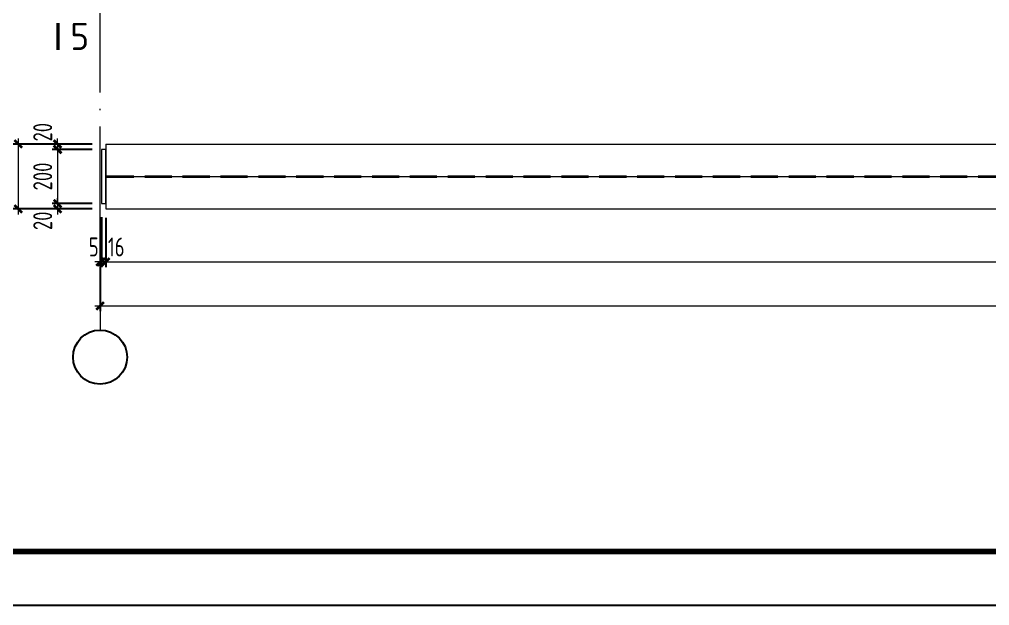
# Model space of a CAD drawing. Extents: x -2746917 to -971774, y -3334247 to -3250358.
# Drawn here: x -1400120 to -1382192, y -3316173 to -3305342 of the extents above; entities that cross this region are included whole.
import ezdxf

# ---------------------------------------------------------------- set-up
doc = ezdxf.new("R2010")
doc.units = 0
doc.header["$LTSCALE"] = 1000
doc.header["$MEASUREMENT"] = 0
doc.header["$PDMODE"] = 35
doc.linetypes.add('DASH', pattern=[0.35, 0.25, -0.1])
doc.linetypes.add('DOTE', pattern=[2.42, 2, -0.2, 0.02, -0.2])
doc.layers.get('0').update_dxf_attribs({"linetype": 'CONTINUOUS'})
doc.layers.get('Defpoints').update_dxf_attribs({"linetype": 'CONTINUOUS'})
for name, color, linetype in [('AXIS', 253, 'DOTE'), ('BEAM_CON', 4, 'CONTINUOUS'), ('DIM', 3, 'CONTINUOUS'), ('NUM', 7, 'CONTINUOUS'), ('PUB_TITLE', 4, 'CONTINUOUS'), ('THICK', 6, 'CONTINUOUS')]:
    doc.layers.add(name, color=color, linetype=linetype)
doc.layers.add('yichutu', color=7, linetype='CONTINUOUS', true_color=0xffffff, plot=False)
doc.styles.add('TSSD_Dimension', font='tssdeng.shx', dxfattribs={"width": 0.75, "bigfont": 'Hztxt.shx'})
doc.styles.add('TSSD_Label', font='tssdeng.shx', dxfattribs={"width": 0.75, "bigfont": 'hztxt.shx'})
doc.dimstyles.new('TSSD_20_100', dxfattribs={"dimtxt": 350, "dimasz": 100, "dimexe": 100, "dimexo": 250, "dimgap": 100, "dimtad": 1, "dimdec": 0, "dimlfac": 0.2, "dimzin": 0, "dimdsep": 46, "dimtxsty": 'TSSD_Dimension', "dimblk": 'ARCHTICK', "dimcen": 0, "dimdle": 100, "dimclrt": 7, "dimadec": 0, "dimazin": 0, "dimtfac": 1, "dimtdec": 0, "dimtix": 1, "dimtmove": 2, "dimatfit": 3, "dimfxl": 1, "dimtolj": 1, "dimtzin": 0, "dimlwd": 5, "dimarcsym": 0})

# ---------------------------------------------------------------- blocks, each defined once
blk = doc.blocks.new('_ArchTick')
at = {"color": 0, "const_width": 0.5}
blk.add_lwpolyline([(-0.71, -0.71), (0.71, 0.71)], dxfattribs=at)
blk = doc.blocks.new('*D405')
at = {"layer": 'Defpoints', "color": 0, "ltscale": 1.5}
for p in [(-1398629, -3309597), (-1359629, -3309597), (-1359629, -3310634)]:
    blk.add_point(p, dxfattribs=at)
at = {"layer": 'DIM', "color": 0, "lineweight": -2, "ltscale": 1.5}
for p, q in [((-1398629, -3309847), (-1398629, -3310734)), ((-1359629, -3309847), (-1359629, -3310734))]:
    blk.add_line(p, q, dxfattribs=at)
at = {"layer": 'DIM', "color": 0, "lineweight": 5, "ltscale": 1.5}
blk.add_line((-1398729, -3310634), (-1359529, -3310634), dxfattribs=at)
at = {"layer": 'DIM', "color": 0, "lineweight": 5, "ltscale": 1.5, "xscale": 100, "yscale": 100, "zscale": 100, "rotation": 180}
blk.add_blockref('_ArchTick', (-1398629, -3310634), dxfattribs=at)
at = {"layer": 'DIM', "color": 0, "lineweight": 5, "ltscale": 1.5, "xscale": 100, "yscale": 100, "zscale": 100}
blk.add_blockref('_ArchTick', (-1359629, -3310634), dxfattribs=at)
at = {"layer": 'DIM', "color": 7, "ltscale": 1.5, "insert": (-1379129, -3310359), "char_height": 350, "attachment_point": 5, "style": 'TSSD_Dimension'}
blk.add_mtext('\\A1;7800', dxfattribs=at)
blk = doc.blocks.new('*D411')
at = {"layer": 'Defpoints', "color": 0, "ltscale": 1.5}
for p in [(-1359734, -3308759), (-1398524, -3308809), (-1359734, -3309821)]:
    blk.add_point(p, dxfattribs=at)
at = {"layer": 'DIM', "color": 0, "lineweight": -2, "ltscale": 1.5}
for p, q in [((-1398524, -3309059), (-1398524, -3309921)), ((-1359734, -3309009), (-1359734, -3309921))]:
    blk.add_line(p, q, dxfattribs=at)
at = {"layer": 'DIM', "color": 0, "lineweight": 5, "ltscale": 1.5}
blk.add_line((-1398624, -3309821), (-1359634, -3309821), dxfattribs=at)
at = {"layer": 'DIM', "color": 0, "lineweight": 5, "ltscale": 1.5, "xscale": 100, "yscale": 100, "zscale": 100, "rotation": 180}
blk.add_blockref('_ArchTick', (-1398524, -3309821), dxfattribs=at)
at = {"layer": 'DIM', "color": 0, "lineweight": 5, "ltscale": 1.5, "xscale": 100, "yscale": 100, "zscale": 100}
blk.add_blockref('_ArchTick', (-1359734, -3309821), dxfattribs=at)
at = {"layer": 'DIM', "color": 7, "ltscale": 1.5, "insert": (-1379129, -3309546), "char_height": 350, "attachment_point": 5, "style": 'TSSD_Dimension'}
blk.add_mtext('\\A1;7758', dxfattribs=at)
blk = doc.blocks.new('*D455')
at = {"layer": 'Defpoints', "color": 0, "ltscale": 1.5}
for p in [(-1398604, -3308744), (-1398524, -3308759), (-1398604, -3309821)]:
    blk.add_point(p, dxfattribs=at)
at = {"layer": 'DIM', "color": 0, "lineweight": -2, "ltscale": 1.5}
for p, q in [((-1398604, -3308994), (-1398604, -3309921)), ((-1398524, -3309009), (-1398524, -3309921))]:
    blk.add_line(p, q, dxfattribs=at)
at = {"layer": 'DIM', "color": 0, "lineweight": 5, "ltscale": 1.5}
for p, q in [((-1398604, -3309821), (-1398704, -3309821)), ((-1398524, -3309821), (-1398604, -3309821)), ((-1398524, -3309821), (-1398424, -3309821))]:
    blk.add_line(p, q, dxfattribs=at)
at = {"layer": 'DIM', "color": 0, "lineweight": 5, "ltscale": 1.5, "xscale": 100, "yscale": 100, "zscale": 100}
blk.add_blockref('_ArchTick', (-1398604, -3309821), dxfattribs=at)
at = {"layer": 'DIM', "color": 0, "lineweight": 5, "ltscale": 1.5, "xscale": 100, "yscale": 100, "zscale": 100, "rotation": 180}
blk.add_blockref('_ArchTick', (-1398524, -3309821), dxfattribs=at)
at = {"layer": 'DIM', "color": 7, "ltscale": 1.5, "insert": (-1398331, -3309546), "char_height": 350, "attachment_point": 5, "style": 'TSSD_Dimension'}
blk.add_mtext('\\A1;16', dxfattribs=at)
blk = doc.blocks.new('*D456')
at = {"layer": 'Defpoints', "color": 0, "ltscale": 1.5}
for p in [(-1398629, -3308782), (-1398604, -3308782), (-1398604, -3309821)]:
    blk.add_point(p, dxfattribs=at)
at = {"layer": 'DIM', "color": 0, "lineweight": -2, "ltscale": 1.5}
for p, q in [((-1398629, -3309032), (-1398629, -3309921)), ((-1398604, -3309032), (-1398604, -3309921))]:
    blk.add_line(p, q, dxfattribs=at)
at = {"layer": 'DIM', "color": 0, "lineweight": 5, "ltscale": 1.5}
for p, q in [((-1398629, -3309821), (-1398729, -3309821)), ((-1398629, -3309821), (-1398604, -3309821)), ((-1398604, -3309821), (-1398504, -3309821))]:
    blk.add_line(p, q, dxfattribs=at)
at = {"layer": 'DIM', "color": 0, "lineweight": 5, "ltscale": 1.5, "xscale": 100, "yscale": 100, "zscale": 100}
blk.add_blockref('_ArchTick', (-1398629, -3309821), dxfattribs=at)
at = {"layer": 'DIM', "color": 0, "lineweight": 5, "ltscale": 1.5, "xscale": 100, "yscale": 100, "zscale": 100, "rotation": 180}
blk.add_blockref('_ArchTick', (-1398604, -3309821), dxfattribs=at)
at = {"layer": 'DIM', "color": 7, "ltscale": 1.5, "insert": (-1398747, -3309546), "char_height": 350, "attachment_point": 5, "style": 'TSSD_Dimension'}
blk.add_mtext('\\A1;5', dxfattribs=at)
blk = doc.blocks.new('*D461')
at = {"layer": 'Defpoints', "color": 0, "ltscale": 1.5}
for p in [(-1398524, -3307644), (-1399415, -3307744), (-1398524, -3307744)]:
    blk.add_point(p, dxfattribs=at)
at = {"layer": 'DIM', "color": 0, "lineweight": -2, "ltscale": 1.5}
for p, q in [((-1398774, -3307644), (-1399515, -3307644)), ((-1398774, -3307744), (-1399515, -3307744))]:
    blk.add_line(p, q, dxfattribs=at)
at = {"layer": 'DIM', "color": 0, "lineweight": 5, "ltscale": 1.5}
for p, q in [((-1399415, -3307644), (-1399415, -3307544)), ((-1399415, -3307644), (-1399415, -3307744)), ((-1399415, -3307744), (-1399415, -3307844))]:
    blk.add_line(p, q, dxfattribs=at)
at = {"layer": 'DIM', "color": 0, "lineweight": 5, "ltscale": 1.5, "xscale": 100, "yscale": 100, "zscale": 100}
for p, rotation in [((-1399415, -3307644), 270), ((-1399415, -3307744), 90)]:
    blk.add_blockref('_ArchTick', p, dxfattribs=dict(at, rotation=rotation))
at = {"layer": 'DIM', "color": 7, "ltscale": 1.5, "insert": (-1399690, -3307426), "char_height": 350, "attachment_point": 5, "rotation": 90, "style": 'TSSD_Dimension'}
blk.add_mtext('\\A1;20', dxfattribs=at)
blk = doc.blocks.new('*D462')
at = {"layer": 'Defpoints', "color": 0, "ltscale": 1.5}
for p in [(-1398524, -3307744), (-1399415, -3308744), (-1398524, -3308744)]:
    blk.add_point(p, dxfattribs=at)
at = {"layer": 'DIM', "color": 0, "lineweight": 5, "ltscale": 1.5}
blk.add_line((-1399415, -3307644), (-1399415, -3308844), dxfattribs=at)
at = {"layer": 'DIM', "color": 0, "lineweight": -2, "ltscale": 1.5}
for p, q in [((-1398774, -3307744), (-1399515, -3307744)), ((-1398774, -3308744), (-1399515, -3308744))]:
    blk.add_line(p, q, dxfattribs=at)
at = {"layer": 'DIM', "color": 0, "lineweight": 5, "ltscale": 1.5, "xscale": 100, "yscale": 100, "zscale": 100}
for p, rotation in [((-1399415, -3307744), 90), ((-1399415, -3308744), 270)]:
    blk.add_blockref('_ArchTick', p, dxfattribs=dict(at, rotation=rotation))
at = {"layer": 'DIM', "color": 7, "ltscale": 1.5, "insert": (-1399690, -3308244), "char_height": 350, "attachment_point": 5, "rotation": 90, "style": 'TSSD_Dimension'}
blk.add_mtext('\\A1;200', dxfattribs=at)
blk = doc.blocks.new('*D463')
at = {"layer": 'Defpoints', "color": 0, "ltscale": 1.5}
for p in [(-1398524, -3308744), (-1399415, -3308844), (-1398524, -3308844)]:
    blk.add_point(p, dxfattribs=at)
at = {"layer": 'DIM', "color": 0, "lineweight": -2, "ltscale": 1.5}
for p, q in [((-1398774, -3308744), (-1399515, -3308744)), ((-1398774, -3308844), (-1399515, -3308844))]:
    blk.add_line(p, q, dxfattribs=at)
at = {"layer": 'DIM', "color": 0, "lineweight": 5, "ltscale": 1.5}
for p, q in [((-1399415, -3308744), (-1399415, -3308644)), ((-1399415, -3308744), (-1399415, -3308844)), ((-1399415, -3308844), (-1399415, -3308944))]:
    blk.add_line(p, q, dxfattribs=at)
at = {"layer": 'DIM', "color": 0, "lineweight": 5, "ltscale": 1.5, "xscale": 100, "yscale": 100, "zscale": 100}
for p, rotation in [((-1399415, -3308744), 270), ((-1399415, -3308844), 90)]:
    blk.add_blockref('_ArchTick', p, dxfattribs=dict(at, rotation=rotation))
at = {"layer": 'DIM', "color": 7, "ltscale": 1.5, "insert": (-1399690, -3309063), "char_height": 350, "attachment_point": 5, "rotation": 90, "style": 'TSSD_Dimension'}
blk.add_mtext('\\A1;20', dxfattribs=at)
blk = doc.blocks.new('*D464')
at = {"layer": 'Defpoints', "color": 0, "ltscale": 1.5}
for p in [(-1398524, -3307644), (-1400141, -3308844), (-1398524, -3308844)]:
    blk.add_point(p, dxfattribs=at)
at = {"layer": 'DIM', "color": 0, "lineweight": -2, "ltscale": 1.5}
for p, q in [((-1398774, -3307644), (-1400241, -3307644)), ((-1398774, -3308844), (-1400241, -3308844))]:
    blk.add_line(p, q, dxfattribs=at)
at = {"layer": 'DIM', "color": 0, "lineweight": 5, "ltscale": 1.5}
blk.add_line((-1400141, -3307544), (-1400141, -3308944), dxfattribs=at)
at = {"layer": 'DIM', "color": 0, "lineweight": 5, "ltscale": 1.5, "xscale": 100, "yscale": 100, "zscale": 100}
for p, rotation in [((-1400141, -3307644), 90), ((-1400141, -3308844), 270)]:
    blk.add_blockref('_ArchTick', p, dxfattribs=dict(at, rotation=rotation))
at = {"layer": 'DIM', "color": 7, "ltscale": 1.5, "insert": (-1400416, -3308244), "char_height": 350, "attachment_point": 5, "rotation": 90, "style": 'TSSD_Dimension'}
blk.add_mtext('\\A1;240', dxfattribs=at)
blk = doc.blocks.new('yct-891-420-89100-42000-100-2004.0')
at = {"layer": 'yichutu', "color": 7, "true_color": 0xffffff}
blk.add_lwpolyline([(0, 0), (0, 42000), (89100, 42000), (89100, 0)], close=True, dxfattribs=at)
blk = doc.blocks.new('A$C440D491C')
at = {"layer": 'PUB_TITLE'}
blk.add_lwpolyline([(0, 0), (0, 42000), (89100, 42000), (89100, 0)], close=True, dxfattribs=at)
at = {"layer": 'PUB_TITLE', "const_width": 100}
blk.add_lwpolyline([(88100, 1000), (88100, 41000), (713, 41000), (713, 1000), (88100, 1000)], dxfattribs=at)

msp = doc.modelspace()

# ---------------------------------------------------------------- linework, layer by layer
at = {"color": 0, "linetype": 'ByBlock', "lineweight": -2}
msp.add_circle((-1398629.17, -3311582), 500, dxfattribs=at)
at = {"layer": 'AXIS', "lineweight": 5, "ltscale": 1.5}
msp.add_line((-1398629.17, -3310321.26), (-1398629.17, -3296184.97), dxfattribs=at)
at = {"layer": 'AXIS', "linetype": 'ByBlock', "lineweight": 5}
msp.add_line((-1398504.17, -3308244.29), (-1359734.17, -3308244.29), dxfattribs=at)
at = {"layer": 'BEAM_CON', "lineweight": 5}
for p, q in [((-1398524.17, -3307644.29), (-1359734.17, -3307644.29)), ((-1398524.17, -3307644.29), (-1398524.17, -3308844.29)), ((-1398524.17, -3308844.29), (-1359734.17, -3308844.29))]:
    msp.add_line(p, q, dxfattribs=at)
at = {"layer": 'BEAM_CON', "linetype": 'DASH', "lineweight": 9, "ltscale": 2}
for p, q in [((-1398504.17, -3308229.29), (-1359734.17, -3308229.29)), ((-1398504.17, -3308259.29), (-1359734.17, -3308259.29))]:
    msp.add_line(p, q, dxfattribs=at)
at = {"layer": 'BEAM_CON', "lineweight": 5}
msp.add_lwpolyline([(-1398524.17, -3307744.29), (-1398604.17, -3307744.29), (-1398604.17, -3308744.29), (-1398524.17, -3308744.29)], close=True, dxfattribs=at)
at = {"layer": 'NUM', "lineweight": 9}
msp.add_line((-1398629.17, -3310321.26), (-1398629.17, -3311082), dxfattribs=at)
at = {"layer": 'THICK', "const_width": 62.5}
msp.add_lwpolyline([(-1399408.04, -3305906.15), (-1399408.04, -3305406.15)], dxfattribs=at)

# ---------------------------------------------------------------- block references
at = {"ltscale": 1.5}
msp.add_blockref('A$C440D491C', (-1403983.21, -3316173.05), dxfattribs=at)
at = {"layer": 'yichutu'}
msp.add_blockref('yct-891-420-89100-42000-100-2004.0', (-1403983.21, -3316173.05), dxfattribs=at)

# ---------------------------------------------------------------- texts
at = {"layer": 'THICK', "style": 'TSSD_Label'}
msp.add_text('5', height=500, dxfattribs=at).set_placement((-1399179.85, -3305906.15))

# ---------------------------------------------------------------- dimensions: what is measured, and where the dimension line sits
at = {"layer": 'DIM', "ltscale": 1.5}
for base, p1, p2, angle, picture, middle in [((-1399414.57, -3307744.29), (-1398524.17, -3307644.29), (-1398524.17, -3307744.29), 90, '*D461', (-1399689.57, -3307425.99)), ((-1399414.57, -3308844.29), (-1398524.17, -3308744.29), (-1398524.17, -3308844.29), 90, '*D463', (-1399689.57, -3309062.59)), ((-1398604.17, -3309821.4), (-1398629.17, -3308782.18), (-1398604.17, -3308782.18), 180, '*D456', (-1398746.51, -3309546.4)), ((-1398604.17, -3309821.4), (-1398524.17, -3308759.29), (-1398604.17, -3308744.29), 180, '*D455', (-1398331.1, -3309546.4))]:
    dim = msp.add_linear_dim(base=base, p1=p1, p2=p2, angle=angle, dimstyle='TSSD_20_100', dxfattribs=at)
    dim.commit()
    dim.dimension.update_dxf_attribs({"geometry": picture, "text_midpoint": middle, "dimtype": 160})
for base, p1, p2, picture, middle in [((-1400141.02, -3308844.29), (-1398524.17, -3307644.29), (-1398524.17, -3308844.29), '*D464', (-1400416.02, -3308244.29)), ((-1399414.57, -3308744.29), (-1398524.17, -3307744.29), (-1398524.17, -3308744.29), '*D462', (-1399689.57, -3308244.29))]:
    dim = msp.add_linear_dim(base=base, p1=p1, p2=p2, angle=90, dimstyle='TSSD_20_100', dxfattribs=at)
    dim.commit()
    dim.dimension.update_dxf_attribs({"geometry": picture, "text_midpoint": middle})
for base, p1, p2, picture, middle in [((-1359734.17, -3309821.4), (-1398524.17, -3308809.29), (-1359734.17, -3308759.29), '*D411', (-1379129.17, -3309546.4)), ((-1359629.17, -3310634.12), (-1398629.17, -3309596.91), (-1359629.17, -3309596.91), '*D405', (-1379129.17, -3310359.12))]:
    dim = msp.add_linear_dim(base=base, p1=p1, p2=p2, dimstyle='TSSD_20_100', dxfattribs=at)
    dim.commit()
    dim.dimension.update_dxf_attribs({"geometry": picture, "text_midpoint": middle})

doc.saveas('drawing.dxf')
